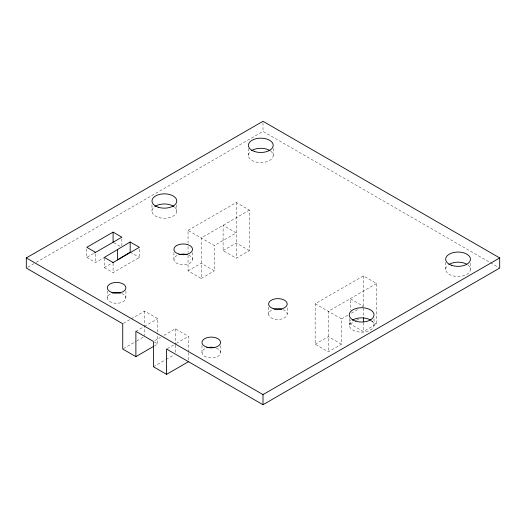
<?xml version="1.0" encoding="UTF-8"?>
<svg xmlns="http://www.w3.org/2000/svg" width="526" height="526" viewBox="0 0 526 526"><rect width="100%" height="100%" fill="white"/><g stroke="black" fill="none" stroke-linecap="round" stroke-linejoin="round"><path stroke-width="0.39" stroke-dasharray="2.63 1.97" d="M27.72 267.241L35.538 262.724M36.255 262.316L263 131.401L489.745 262.316M86.79 248.864L86.79 257.431L93.898 253.328M86.79 257.431L95.554 262.494L104.089 257.569M104.326 258.213L104.326 267.556L111.939 263.158M104.326 267.556L113.09 272.619L139.39 257.431L139.39 248.864M188.045 230.355L236.259 202.517L249.409 210.111L249.409 250.6L236.259 258.194L223.109 250.6L223.109 225.292L236.259 232.886L214.345 245.537L188.045 230.355L188.045 243.314M249.409 210.111L201.195 237.949L201.195 278.438L188.045 270.844L188.045 255.458M188.045 270.844L201.195 263.256L214.345 270.844L214.345 245.537M223.109 250.6L236.259 243.005L249.409 250.6M123.439 323.326L130.507 319.249M131.217 318.841L144.65 311.083L157.8 318.677L157.8 332.55M201.195 278.438L214.345 270.844M135.886 331.327L143.657 326.837M144.367 326.429L157.8 318.677M123.439 348.633L136.168 341.289M136.872 340.881L143.236 337.205M154.828 340.638L160.489 337.37M164.02 335.332L175.336 328.796L188.486 336.39L188.486 351.901M154.263 346.023L157.8 343.984L157.8 333.372M167.275 348.633L175.756 343.734M176.466 343.327L188.486 336.39M153.414 366.76L165.434 359.817M166.144 359.409L173.922 354.918M315.159 303.745L341.459 318.927L341.459 344.234L328.309 351.828L315.159 344.234L315.159 303.745L363.381 275.907L376.531 283.501L376.531 323.99L363.381 331.584L350.231 323.99L350.231 319.907M376.531 283.501L328.309 311.339L328.309 351.828M341.459 318.927L348.534 314.844M351.361 313.213L358.43 309.13M361.967 307.092L363.381 306.277L350.231 298.683L350.231 310.11M315.159 344.234L328.309 336.647L341.459 344.234M350.231 323.99L353.689 321.991M356.457 320.393L359.225 318.795M490.462 262.724L498.99 267.649M370.994 320.794L376.531 323.99M113.767 242.637L120.507 246.53M130.185 252.118L139.39 257.431M154.342 341.985L157.8 343.984M470.454 263.099L470.454 269.325M445.66 262.316L445.66 269.325M374.025 318.776L374.025 325.002M363.381 275.907L363.381 316.889M363.381 322.602L363.381 331.584M349.225 318.776L349.225 325.002M287.203 307.888L287.203 314.121M273.204 148.437L273.204 155.446M268.602 307.112L268.602 314.121M263 122.841L263 131.401M248.41 148.437L248.41 155.446M236.259 202.517L236.259 258.194M220.578 345.575L220.578 352.584M201.977 345.575L201.977 352.584M192.523 252.447L192.523 259.456M188.486 352.716L188.486 361.697M188.045 246.549L188.045 252.217M176.775 204.89L176.775 211.123M175.336 328.796L175.336 344.306M175.336 345.128L175.336 354.103M173.922 252.447L173.922 259.456M151.975 204.89L151.975 211.123M144.65 311.083L144.65 335.575M125.898 290.917L125.898 297.926M121.854 238.745L121.854 245.754M113.09 263.27L113.09 272.619M107.297 290.917L107.297 297.926M95.554 253.926L95.554 262.494M371.586 320.735A12.4 7.16 0 0 1 369.949 330.308A12.4 7.16 0 0 1 353.301 330.308A12.4 7.16 0 0 1 351.664 320.735M121.762 293.462A9.297 5.365 0 0 1 123.689 301.398A9.297 5.365 0 0 1 109.809 301.595A9.297 5.365 0 0 1 111.058 293.613M216.442 348.12A9.297 5.365 0 0 1 218.369 356.063A9.297 5.365 0 0 1 204.489 356.253A9.297 5.365 0 0 1 205.738 348.278M283.067 309.656A9.297 5.365 0 0 1 284.895 317.658A9.297 5.365 0 0 1 270.91 317.658A9.297 5.365 0 0 1 272.738 309.656M188.762 255.143A9.297 5.365 0 0 1 190.116 263.059A9.297 5.365 0 0 1 176.335 263.059A9.297 5.365 0 0 1 177.683 255.143M174.685 207.145A12.4 7.16 0 0 1 172.548 216.502A12.4 7.16 0 0 1 156.202 216.502A12.4 7.16 0 0 1 154.065 207.145M468.015 265.065A12.4 7.16 0 0 1 466.384 274.631A12.4 7.16 0 0 1 449.73 274.631A12.4 7.16 0 0 1 448.099 265.065M270.765 151.179A12.4 7.16 0 0 1 269.134 160.752A12.4 7.16 0 0 1 252.48 160.752A12.4 7.16 0 0 1 250.849 151.179"/><path stroke-width="0.79" d="M113.09 262.494L104.326 257.431L130.185 241.993L139.39 247.312L112.63 262.763M26.3 257.937L263 121.282L499.7 257.937L499.7 268.063L263 404.718L166.564 349.04L166.564 374.354L153.414 366.76L153.414 341.453L135.886 331.327L135.886 356.635L122.736 349.047L122.736 323.74L26.3 268.063L26.3 257.937L263 394.599L499.7 257.937M94.608 252.921L121.854 237.187L113.09 232.124L86.79 247.312L95.554 252.368M135.886 356.635L153.559 346.43M166.564 374.354L188.486 361.697M363.381 317.704L363.381 321.787M263 394.599L263 404.718M130.185 241.993L130.185 252.118L117.476 259.962L117.476 249.843M113.09 232.124L113.09 242.249M352.44 320.196A12.4 7.16 0 0 1 370.81 320.196M112.623 293.067A9.297 5.365 0 0 1 120.572 293.067M179.662 254.499A9.297 5.365 0 0 1 187.197 254.604M207.303 347.732A9.297 5.365 0 0 1 214.838 347.627M154.789 206.58A12.4 7.16 0 0 1 173.961 206.58M274.342 309.163A9.297 5.365 0 0 1 281.877 309.268M448.875 264.519A12.4 7.16 0 0 1 466.825 264.262M251.625 150.64A12.4 7.16 0 0 1 269.996 150.64M158.175 207.198A12.4 7.16 0 0 0 176.775 200.998A12.4 7.16 0 0 0 158.175 194.798A12.4 7.16 0 0 0 158.175 207.198M111.946 292.449A9.297 5.365 0 0 0 125.898 287.801A9.297 5.365 0 0 0 111.946 283.152A9.297 5.365 0 0 0 111.946 292.449M451.86 265.4A12.4 7.16 0 0 0 470.454 259.206A12.4 7.16 0 0 0 451.86 253.006A12.4 7.16 0 0 0 451.86 265.4M178.577 253.986A9.297 5.365 0 0 0 192.523 249.337A9.297 5.365 0 0 0 178.577 244.682A9.297 5.365 0 0 0 178.577 253.986M206.626 347.114A9.297 5.365 0 0 0 220.578 342.465A9.297 5.365 0 0 0 206.626 337.817A9.297 5.365 0 0 0 206.626 347.114M254.61 151.521A12.4 7.16 0 0 0 273.204 145.321A12.4 7.16 0 0 0 254.61 139.127A12.4 7.16 0 0 0 254.61 151.521M355.425 321.077A12.4 7.16 0 0 0 374.025 314.877A12.4 7.16 0 0 0 355.425 308.683A12.4 7.16 0 0 0 355.425 321.077M273.257 308.644A9.297 5.365 0 0 0 287.203 303.995A9.297 5.365 0 0 0 273.257 299.347A9.297 5.365 0 0 0 273.257 308.644"/></g></svg>
